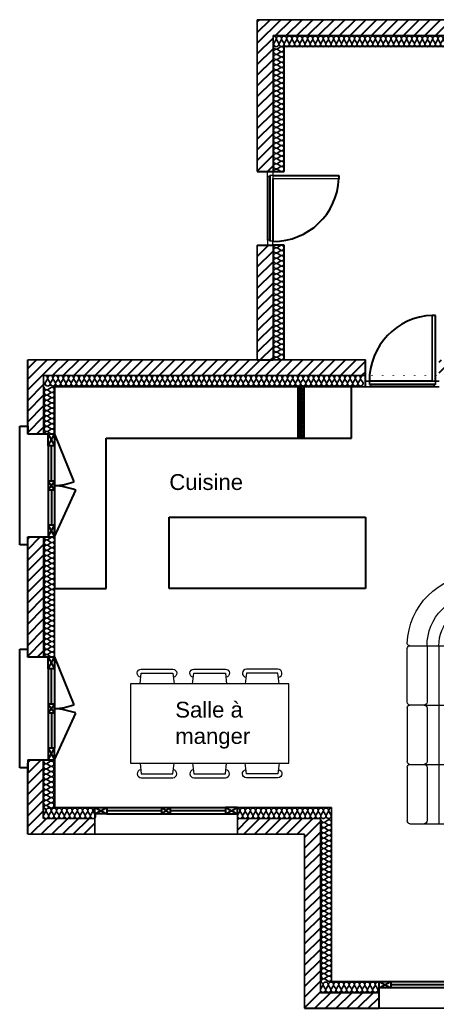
# Model space of a CAD drawing. Header units: millimetres. Extents: x -9 to 11976, y 0 to 3955.
# Drawn here: x -9 to 519, y 0 to 1250 of the extents above; entities that cross this region are included whole.
import ezdxf

# ---------------------------------------------------------------- set-up
doc = ezdxf.new("R2010")
doc.units = ezdxf.units.MM
doc.layers.add('arredi', color=150, linetype='Continuous', lineweight=5)
doc.layers.add('MenuisExt', color=140, linetype='Continuous', lineweight=18)
for name, color, linetype in [('Cloisons', 8, 'Continuous'), ('Isolation', 6, 'Continuous'), ('MenuisInt', 4, 'Continuous'), ('Mobilier', 180, 'Continuous')]:
    doc.layers.add(name, color=color, linetype=linetype)
doc.styles.get("Standard").update_dxf_attribs({"font": 'arial.ttf'})

# ---------------------------------------------------------------- blocks, each defined once
blk = doc.blocks.new('*U10')
at = {"flags": 128}
for points in [[(0, 1, -0.505863), (0.239, 0.676), (0.009, 0.318, 1.322645), (0.491, 0.318), (0.261, 0.676, -0.505863), (0.5, 1)], [(0.5, 1, -0.505863), (0.739, 0.676), (0.509, 0.318, 1.322645), (0.991, 0.318), (0.761, 0.676, -0.505863), (1, 1)], [(1, 1, -0.505863), (1.239, 0.676), (1.009, 0.318, 1.322645), (1.491, 0.318), (1.261, 0.676, -0.505863), (1.5, 1)], [(1.5, 1, -0.505863), (1.739, 0.676), (1.509, 0.318, 1.322645), (1.991, 0.318), (1.761, 0.676, -0.505863), (2, 1)], [(2, 1, -0.505863), (2.239, 0.676), (2.009, 0.318, 1.322645), (2.491, 0.318), (2.261, 0.676, -0.505863), (2.5, 1)], [(2.5, 1, -0.505863), (2.739, 0.676), (2.509, 0.318, 1.322645), (2.991, 0.318), (2.761, 0.676, -0.505863), (3, 1)], [(3, 1, -0.505863), (3.239, 0.676), (3.009, 0.318, 1.322645), (3.491, 0.318), (3.261, 0.676, -0.505863), (3.5, 1)], [(3.5, 1, -0.505863), (3.739, 0.676), (3.509, 0.318, 1.322645), (3.991, 0.318), (3.761, 0.676, -0.505863), (4, 1)], [(4, 1, -0.505863), (4.239, 0.676), (4.009, 0.318, 1.322645), (4.491, 0.318), (4.261, 0.676, -0.505863), (4.5, 1)], [(4.5, 1, -0.505863), (4.739, 0.676), (4.509, 0.318, 1.322645), (4.991, 0.318), (4.761, 0.676, -0.505863), (5, 1)], [(5, 1, -0.505863), (5.239, 0.676), (5.009, 0.318, 1.322645), (5.491, 0.318), (5.261, 0.676, -0.505863), (5.5, 1)], [(5.5, 1, -0.505863), (5.739, 0.676), (5.509, 0.318, 1.322645), (5.991, 0.318), (5.761, 0.676, -0.505863), (6, 1)], [(6, 1, -0.505863), (6.239, 0.676), (6.009, 0.318, 1.322645), (6.491, 0.318), (6.261, 0.676, -0.505863), (6.5, 1)], [(6.5, 1, -0.505863), (6.739, 0.676), (6.509, 0.318, 1.322645), (6.991, 0.318), (6.761, 0.676, -0.505863), (7, 1)], [(7, 1, -0.505863), (7.239, 0.676), (7.009, 0.318, 1.322645), (7.491, 0.318), (7.261, 0.676, -0.505863), (7.5, 1)], [(7.5, 1, -0.505863), (7.739, 0.676), (7.509, 0.318, 1.322645), (7.991, 0.318), (7.761, 0.676, -0.505863), (8, 1)], [(8, 1, -0.505863), (8.239, 0.676), (8.009, 0.318, 1.322645), (8.491, 0.318), (8.261, 0.676, -0.505863), (8.5, 1)], [(8.5, 1, -0.505863), (8.739, 0.676), (8.509, 0.318, 1.322645), (8.991, 0.318), (8.761, 0.676, -0.505863), (9, 1)], [(9, 1, -0.505863), (9.239, 0.676), (9.009, 0.318, 1.322645), (9.491, 0.318), (9.261, 0.676, -0.505863), (9.5, 1)], [(9.5, 1, -0.505863), (9.739, 0.676), (9.509, 0.318, 1.322645), (9.991, 0.318), (9.761, 0.676, -0.505863), (10, 1)], [(10, 1, -0.505863), (10.239, 0.676), (10.009, 0.318, 1.322645), (10.491, 0.318), (10.261, 0.676, -0.505863), (10.5, 1)], [(10.5, 1, -0.505863), (10.739, 0.676), (10.509, 0.318, 1.322645), (10.991, 0.318), (10.761, 0.676, -0.505863), (11, 1)], [(11, 1, -0.505863), (11.239, 0.676), (11.009, 0.318, 1.322645), (11.491, 0.318), (11.261, 0.676, -0.505863), (11.5, 1)], [(11.5, 1, -0.505863), (11.739, 0.676), (11.509, 0.318, 1.322645), (11.991, 0.318), (11.761, 0.676, -0.505863), (12, 1)], [(12, 1, -0.505863), (12.239, 0.676), (12.009, 0.318, 1.322645), (12.491, 0.318), (12.261, 0.676, -0.505863), (12.5, 1)], [(12.5, 1, -0.505863), (12.739, 0.676), (12.509, 0.318, 1.322645), (12.991, 0.318), (12.761, 0.676, -0.505863), (13, 1)], [(13, 1, -0.505863), (13.239, 0.676), (13.009, 0.318, 1.322645), (13.491, 0.318), (13.261, 0.676, -0.505863), (13.5, 1)], [(13.5, 1, -0.505863), (13.739, 0.676), (13.509, 0.318, 1.322645), (13.991, 0.318), (13.761, 0.676, -0.505863), (14, 1)], [(14, 1, -0.505863), (14.239, 0.676), (14.009, 0.318, 1.322645), (14.491, 0.318), (14.261, 0.676, -0.505863), (14.5, 1)], [(14.5, 1, -0.505863), (14.739, 0.676), (14.509, 0.318, 1.322645), (14.991, 0.318), (14.761, 0.676, -0.505863), (15, 1)], [(15, 1, -0.505863), (15.239, 0.676), (15.009, 0.318, 1.322645), (15.491, 0.318), (15.261, 0.676, -0.505863), (15.5, 1)], [(15.5, 1, -0.505863), (15.739, 0.676), (15.509, 0.318, 1.322645), (15.991, 0.318), (15.761, 0.676, -0.505863), (16, 1)], [(16, 1, -0.505863), (16.239, 0.676), (16.009, 0.318, 1.322645), (16.491, 0.318), (16.261, 0.676, -0.505863), (16.5, 1)], [(16.5, 1, -0.505863), (16.739, 0.676), (16.509, 0.318, 1.322645), (16.991, 0.318), (16.761, 0.676, -0.505863), (17, 1)], [(17, 1, -0.505863), (17.239, 0.676), (17.009, 0.318, 1.322645), (17.491, 0.318), (17.261, 0.676, -0.505863), (17.5, 1)], [(17.5, 1, -0.505863), (17.739, 0.676), (17.509, 0.318, 1.322645), (17.991, 0.318), (17.761, 0.676, -0.505863), (18, 1)], [(18, 1, -0.505863), (18.239, 0.676), (18.009, 0.318, 1.322645), (18.491, 0.318), (18.261, 0.676, -0.505863), (18.5, 1)], [(18.5, 1, -0.505863), (18.739, 0.676), (18.509, 0.318, 1.322645), (18.991, 0.318), (18.761, 0.676, -0.505863), (19, 1)], [(19, 1, -0.505863), (19.239, 0.676), (19.009, 0.318, 1.322645), (19.491, 0.318), (19.261, 0.676, -0.505863), (19.5, 1)], [(19.5, 1, -0.505863), (19.739, 0.676), (19.509, 0.318, 1.322645), (19.991, 0.318), (19.761, 0.676, -0.505863), (20, 1)], [(20, 1, -0.505863), (20.239, 0.676), (20.009, 0.318, 1.322645), (20.491, 0.318), (20.261, 0.676, -0.505863), (20.5, 1)], [(20.5, 1, -0.505863), (20.739, 0.676), (20.509, 0.318, 1.322645), (20.991, 0.318), (20.761, 0.676, -0.505863), (21, 1)], [(21, 1, -0.505863), (21.239, 0.676), (21.009, 0.318, 1.322645), (21.491, 0.318), (21.261, 0.676, -0.505863), (21.5, 1)], [(21.5, 1, -0.505863), (21.739, 0.676), (21.509, 0.318, 1.322645), (21.991, 0.318), (21.761, 0.676, -0.505863), (22, 1)], [(22, 1, -0.505863), (22.239, 0.676), (22.009, 0.318, 1.322645), (22.491, 0.318), (22.261, 0.676, -0.505863), (22.5, 1)], [(22.5, 1, -0.505863), (22.739, 0.676), (22.509, 0.318, 1.322645), (22.991, 0.318), (22.761, 0.676, -0.505863), (23, 1)], [(23, 1, -0.505863), (23.239, 0.676), (23.009, 0.318, 1.322645), (23.491, 0.318), (23.261, 0.676, -0.505863), (23.5, 1)], [(23.5, 1, -0.505863), (23.739, 0.676), (23.509, 0.318, 1.322645), (23.991, 0.318), (23.761, 0.676, -0.505863), (24, 1)], [(24, 1, -0.505863), (24.239, 0.676), (24.009, 0.318, 1.322645), (24.491, 0.318), (24.261, 0.676, -0.505863), (24.5, 1)], [(24.5, 1, -0.505863), (24.739, 0.676), (24.509, 0.318, 1.322645), (24.991, 0.318), (24.761, 0.676, -0.505863), (25, 1)], [(25, 1, -0.505863), (25.239, 0.676), (25.009, 0.318, 1.322645), (25.491, 0.318), (25.261, 0.676, -0.505863), (25.5, 1)], [(25.5, 1, -0.505863), (25.739, 0.676), (25.509, 0.318, 1.322645), (25.991, 0.318), (25.761, 0.676, -0.505863), (26, 1)], [(26, 1, -0.505863), (26.239, 0.676), (26.009, 0.318, 1.322645), (26.491, 0.318), (26.261, 0.676, -0.505863), (26.5, 1)], [(26.5, 1, -0.505863), (26.739, 0.676), (26.509, 0.318, 1.322645), (26.991, 0.318), (26.761, 0.676, -0.505863), (27, 1)], [(27, 1, -0.505863), (27.239, 0.676), (27.009, 0.318, 1.322645), (27.491, 0.318), (27.261, 0.676, -0.505863), (27.5, 1)], [(27.5, 1, -0.505863), (27.739, 0.676), (27.509, 0.318, 1.322645), (27.991, 0.318), (27.761, 0.676, -0.505863), (28, 1)], [(28, 1, -0.505863), (28.239, 0.676), (28.009, 0.318, 1.322645), (28.491, 0.318), (28.261, 0.676, -0.505863), (28.5, 1)], [(28.5, 1, -0.505863), (28.739, 0.676), (28.509, 0.318, 1.322645), (28.991, 0.318), (28.761, 0.676, -0.505863), (29, 1)], [(29, 1, -0.505863), (29.239, 0.676), (29.009, 0.318, 1.322645), (29.491, 0.318), (29.261, 0.676, -0.505863), (29.5, 1)], [(29.5, 1, -0.505863), (29.739, 0.676), (29.509, 0.318, 1.322645), (29.991, 0.318), (29.761, 0.676, -0.505863), (30, 1)], [(30, 1, -0.505863), (30.239, 0.676), (30.009, 0.318, 1.322645), (30.491, 0.318), (30.261, 0.676, -0.505863), (30.5, 1)]]:
    blk.add_lwpolyline(points, format="xyb", dxfattribs=at)
blk = doc.blocks.new('*U11')
at = {"flags": 128}
for points in [[(0, 1, -0.505863), (0.239, 0.676), (0.009, 0.318, 1.322645), (0.491, 0.318), (0.261, 0.676, -0.505863), (0.5, 1)], [(0.5, 1, -0.505863), (0.739, 0.676), (0.509, 0.318, 1.322645), (0.991, 0.318), (0.761, 0.676, -0.505863), (1, 1)], [(1, 1, -0.505863), (1.239, 0.676), (1.009, 0.318, 1.322645), (1.491, 0.318), (1.261, 0.676, -0.505863), (1.5, 1)], [(1.5, 1, -0.505863), (1.739, 0.676), (1.509, 0.318, 1.322645), (1.991, 0.318), (1.761, 0.676, -0.505863), (2, 1)], [(2, 1, -0.505863), (2.239, 0.676), (2.009, 0.318, 1.322645), (2.491, 0.318), (2.261, 0.676, -0.505863), (2.5, 1)], [(2.5, 1, -0.505863), (2.739, 0.676), (2.509, 0.318, 1.322645), (2.991, 0.318), (2.761, 0.676, -0.505863), (3, 1)], [(3, 1, -0.505863), (3.239, 0.676), (3.009, 0.318, 1.322645), (3.491, 0.318), (3.261, 0.676, -0.505863), (3.5, 1)], [(3.5, 1, -0.505863), (3.739, 0.676), (3.509, 0.318, 1.322645), (3.991, 0.318), (3.761, 0.676, -0.505863), (4, 1)], [(4, 1, -0.505863), (4.239, 0.676), (4.009, 0.318, 1.322645), (4.491, 0.318), (4.261, 0.676, -0.505863), (4.5, 1)], [(4.5, 1, -0.505863), (4.739, 0.676), (4.509, 0.318, 1.322645), (4.991, 0.318), (4.761, 0.676, -0.505863), (5, 1)], [(5, 1, -0.505863), (5.239, 0.676), (5.009, 0.318, 1.322645), (5.491, 0.318), (5.261, 0.676, -0.505863), (5.5, 1)]]:
    blk.add_lwpolyline(points, format="xyb", dxfattribs=at)
blk = doc.blocks.new('*U15')
at = {"flags": 128}
for points in [[(0, 1, -0.505863), (0.239, 0.676), (0.009, 0.318, 1.322645), (0.491, 0.318), (0.261, 0.676, -0.505863), (0.5, 1)], [(0.5, 1, -0.505863), (0.739, 0.676), (0.509, 0.318, 1.322645), (0.991, 0.318), (0.761, 0.676, -0.505863), (1, 1)], [(1, 1, -0.505863), (1.239, 0.676), (1.009, 0.318, 1.322645), (1.491, 0.318), (1.261, 0.676, -0.505863), (1.5, 1)], [(1.5, 1, -0.505863), (1.739, 0.676), (1.509, 0.318, 1.322645), (1.991, 0.318), (1.761, 0.676, -0.505863), (2, 1)], [(2, 1, -0.505863), (2.239, 0.676), (2.009, 0.318, 1.322645), (2.491, 0.318), (2.261, 0.676, -0.505863), (2.5, 1)], [(2.5, 1, -0.505863), (2.739, 0.676), (2.509, 0.318, 1.322645), (2.991, 0.318), (2.761, 0.676, -0.505863), (3, 1)], [(3, 1, -0.505863), (3.239, 0.676), (3.009, 0.318, 1.322645), (3.491, 0.318), (3.261, 0.676, -0.505863), (3.5, 1)], [(3.5, 1, -0.505863), (3.739, 0.676), (3.509, 0.318, 1.322645), (3.991, 0.318), (3.761, 0.676, -0.505863), (4, 1)], [(4, 1, -0.505863), (4.239, 0.676), (4.009, 0.318, 1.322645), (4.491, 0.318), (4.261, 0.676, -0.505863), (4.5, 1)], [(4.5, 1, -0.505863), (4.739, 0.676), (4.509, 0.318, 1.322645), (4.991, 0.318), (4.761, 0.676, -0.505863), (5, 1)]]:
    blk.add_lwpolyline(points, format="xyb", dxfattribs=at)
blk = doc.blocks.new('*U14')
at = {"flags": 128}
for points in [[(0, 1, -0.505863), (0.239, 0.676), (0.009, 0.318, 1.322645), (0.491, 0.318), (0.261, 0.676, -0.505863), (0.5, 1)], [(0.5, 1, -0.505863), (0.739, 0.676), (0.509, 0.318, 1.322645), (0.991, 0.318), (0.761, 0.676, -0.505863), (1, 1)], [(1, 1, -0.505863), (1.239, 0.676), (1.009, 0.318, 1.322645), (1.491, 0.318), (1.261, 0.676, -0.505863), (1.5, 1)], [(1.5, 1, -0.505863), (1.739, 0.676), (1.509, 0.318, 1.322645), (1.991, 0.318), (1.761, 0.676, -0.505863), (2, 1)], [(2, 1, -0.505863), (2.239, 0.676), (2.009, 0.318, 1.322645), (2.491, 0.318), (2.261, 0.676, -0.505863), (2.5, 1)], [(2.5, 1, -0.505863), (2.739, 0.676), (2.509, 0.318, 1.322645), (2.991, 0.318), (2.761, 0.676, -0.505863), (3, 1)], [(3, 1, -0.505863), (3.239, 0.676), (3.009, 0.318, 1.322645), (3.491, 0.318), (3.261, 0.676, -0.505863), (3.5, 1)], [(3.5, 1, -0.505863), (3.739, 0.676), (3.509, 0.318, 1.322645), (3.991, 0.318), (3.761, 0.676, -0.505863), (4, 1)], [(4, 1, -0.505863), (4.239, 0.676), (4.009, 0.318, 1.322645), (4.491, 0.318), (4.261, 0.676, -0.505863), (4.5, 1)], [(4.5, 1, -0.505863), (4.739, 0.676), (4.509, 0.318, 1.322645), (4.991, 0.318), (4.761, 0.676, -0.505863), (5, 1)], [(5, 1, -0.505863), (5.239, 0.676), (5.009, 0.318, 1.322645), (5.491, 0.318), (5.261, 0.676, -0.505863), (5.5, 1)], [(5.5, 1, -0.505863), (5.739, 0.676), (5.509, 0.318, 1.322645), (5.991, 0.318), (5.761, 0.676, -0.505863), (6, 1)], [(6, 1, -0.505863), (6.239, 0.676), (6.009, 0.318, 1.322645), (6.491, 0.318), (6.261, 0.676, -0.505863), (6.5, 1)], [(6.5, 1, -0.505863), (6.739, 0.676), (6.509, 0.318, 1.322645), (6.991, 0.318), (6.761, 0.676, -0.505863), (7, 1)], [(7, 1, -0.505863), (7.239, 0.676), (7.009, 0.318, 1.322645), (7.491, 0.318), (7.261, 0.676, -0.505863), (7.5, 1)], [(7.5, 1, -0.505863), (7.739, 0.676), (7.509, 0.318, 1.322645), (7.991, 0.318), (7.761, 0.676, -0.505863), (8, 1)], [(8, 1, -0.505863), (8.239, 0.676), (8.009, 0.318, 1.322645), (8.491, 0.318), (8.261, 0.676, -0.505863), (8.5, 1)], [(8.5, 1, -0.505863), (8.739, 0.676), (8.509, 0.318, 1.322645), (8.991, 0.318), (8.761, 0.676, -0.505863), (9, 1)]]:
    blk.add_lwpolyline(points, format="xyb", dxfattribs=at)
blk = doc.blocks.new('*U18')
at = {"flags": 128}
for points in [[(0, 1, -0.505863), (0.239, 0.676), (0.009, 0.318, 1.322645), (0.491, 0.318), (0.261, 0.676, -0.505863), (0.5, 1)], [(0.5, 1, -0.505863), (0.739, 0.676), (0.509, 0.318, 1.322645), (0.991, 0.318), (0.761, 0.676, -0.505863), (1, 1)], [(1, 1, -0.505863), (1.239, 0.676), (1.009, 0.318, 1.322645), (1.491, 0.318), (1.261, 0.676, -0.505863), (1.5, 1)], [(1.5, 1, -0.505863), (1.739, 0.676), (1.509, 0.318, 1.322645), (1.991, 0.318), (1.761, 0.676, -0.505863), (2, 1)], [(2, 1, -0.505863), (2.239, 0.676), (2.009, 0.318, 1.322645), (2.491, 0.318), (2.261, 0.676, -0.505863), (2.5, 1)], [(2.5, 1, -0.505863), (2.739, 0.676), (2.509, 0.318, 1.322645), (2.991, 0.318), (2.761, 0.676, -0.505863), (3, 1)], [(3, 1, -0.505863), (3.239, 0.676), (3.009, 0.318, 1.322645), (3.491, 0.318), (3.261, 0.676, -0.505863), (3.5, 1)], [(3.5, 1, -0.505863), (3.739, 0.676), (3.509, 0.318, 1.322645), (3.991, 0.318), (3.761, 0.676, -0.505863), (4, 1)], [(4, 1, -0.505863), (4.239, 0.676), (4.009, 0.318, 1.322645), (4.491, 0.318), (4.261, 0.676, -0.505863), (4.5, 1)]]:
    blk.add_lwpolyline(points, format="xyb", dxfattribs=at)
blk = doc.blocks.new('*U17')
at = {"flags": 128}
for points in [[(0, 1, -0.505863), (0.239, 0.676), (0.009, 0.318, 1.322645), (0.491, 0.318), (0.261, 0.676, -0.505863), (0.5, 1)], [(0.5, 1, -0.505863), (0.739, 0.676), (0.509, 0.318, 1.322645), (0.991, 0.318), (0.761, 0.676, -0.505863), (1, 1)], [(1, 1, -0.505863), (1.239, 0.676), (1.009, 0.318, 1.322645), (1.491, 0.318), (1.261, 0.676, -0.505863), (1.5, 1)], [(1.5, 1, -0.505863), (1.739, 0.676), (1.509, 0.318, 1.322645), (1.991, 0.318), (1.761, 0.676, -0.505863), (2, 1)], [(2, 1, -0.505863), (2.239, 0.676), (2.009, 0.318, 1.322645), (2.491, 0.318), (2.261, 0.676, -0.505863), (2.5, 1)], [(2.5, 1, -0.505863), (2.739, 0.676), (2.509, 0.318, 1.322645), (2.991, 0.318), (2.761, 0.676, -0.505863), (3, 1)], [(3, 1, -0.505863), (3.239, 0.676), (3.009, 0.318, 1.322645), (3.491, 0.318), (3.261, 0.676, -0.505863), (3.5, 1)], [(3.5, 1, -0.505863), (3.739, 0.676), (3.509, 0.318, 1.322645), (3.991, 0.318), (3.761, 0.676, -0.505863), (4, 1)], [(4, 1, -0.505863), (4.239, 0.676), (4.009, 0.318, 1.322645), (4.491, 0.318), (4.261, 0.676, -0.505863), (4.5, 1)], [(4.5, 1, -0.505863), (4.739, 0.676), (4.509, 0.318, 1.322645), (4.991, 0.318), (4.761, 0.676, -0.505863), (5, 1)], [(5, 1, -0.505863), (5.239, 0.676), (5.009, 0.318, 1.322645), (5.491, 0.318), (5.261, 0.676, -0.505863), (5.5, 1)], [(5.5, 1, -0.505863), (5.739, 0.676), (5.509, 0.318, 1.322645), (5.991, 0.318), (5.761, 0.676, -0.505863), (6, 1)], [(6, 1, -0.505863), (6.239, 0.676), (6.009, 0.318, 1.322645), (6.491, 0.318), (6.261, 0.676, -0.505863), (6.5, 1)], [(6.5, 1, -0.505863), (6.739, 0.676), (6.509, 0.318, 1.322645), (6.991, 0.318), (6.761, 0.676, -0.505863), (7, 1)], [(7, 1, -0.505863), (7.239, 0.676), (7.009, 0.318, 1.322645), (7.491, 0.318), (7.261, 0.676, -0.505863), (7.5, 1)], [(7.5, 1, -0.505863), (7.739, 0.676), (7.509, 0.318, 1.322645), (7.991, 0.318), (7.761, 0.676, -0.505863), (8, 1)], [(8, 1, -0.505863), (8.239, 0.676), (8.009, 0.318, 1.322645), (8.491, 0.318), (8.261, 0.676, -0.505863), (8.5, 1)], [(8.5, 1, -0.505863), (8.739, 0.676), (8.509, 0.318, 1.322645), (8.991, 0.318), (8.761, 0.676, -0.505863), (9, 1)], [(9, 1, -0.505863), (9.239, 0.676), (9.009, 0.318, 1.322645), (9.491, 0.318), (9.261, 0.676, -0.505863), (9.5, 1)], [(9.5, 1, -0.505863), (9.739, 0.676), (9.509, 0.318, 1.322645), (9.991, 0.318), (9.761, 0.676, -0.505863), (10, 1)], [(10, 1, -0.505863), (10.239, 0.676), (10.009, 0.318, 1.322645), (10.491, 0.318), (10.261, 0.676, -0.505863), (10.5, 1)], [(10.5, 1, -0.505863), (10.739, 0.676), (10.509, 0.318, 1.322645), (10.991, 0.318), (10.761, 0.676, -0.505863), (11, 1)], [(11, 1, -0.505863), (11.239, 0.676), (11.009, 0.318, 1.322645), (11.491, 0.318), (11.261, 0.676, -0.505863), (11.5, 1)]]:
    blk.add_lwpolyline(points, format="xyb", dxfattribs=at)
blk = doc.blocks.new('*U19')
at = {"flags": 128}
for points in [[(0, 1, -0.505863), (0.239, 0.676), (0.009, 0.318, 1.322645), (0.491, 0.318), (0.261, 0.676, -0.505863), (0.5, 1)], [(0.5, 1, -0.505863), (0.739, 0.676), (0.509, 0.318, 1.322645), (0.991, 0.318), (0.761, 0.676, -0.505863), (1, 1)], [(1, 1, -0.505863), (1.239, 0.676), (1.009, 0.318, 1.322645), (1.491, 0.318), (1.261, 0.676, -0.505863), (1.5, 1)], [(1.5, 1, -0.505863), (1.739, 0.676), (1.509, 0.318, 1.322645), (1.991, 0.318), (1.761, 0.676, -0.505863), (2, 1)], [(2, 1, -0.505863), (2.239, 0.676), (2.009, 0.318, 1.322645), (2.491, 0.318), (2.261, 0.676, -0.505863), (2.5, 1)], [(2.5, 1, -0.505863), (2.739, 0.676), (2.509, 0.318, 1.322645), (2.991, 0.318), (2.761, 0.676, -0.505863), (3, 1)], [(3, 1, -0.505863), (3.239, 0.676), (3.009, 0.318, 1.322645), (3.491, 0.318), (3.261, 0.676, -0.505863), (3.5, 1)], [(3.5, 1, -0.505863), (3.739, 0.676), (3.509, 0.318, 1.322645), (3.991, 0.318), (3.761, 0.676, -0.505863), (4, 1)], [(4, 1, -0.505863), (4.239, 0.676), (4.009, 0.318, 1.322645), (4.491, 0.318), (4.261, 0.676, -0.505863), (4.5, 1)], [(4.5, 1, -0.505863), (4.739, 0.676), (4.509, 0.318, 1.322645), (4.991, 0.318), (4.761, 0.676, -0.505863), (5, 1)], [(5, 1, -0.505863), (5.239, 0.676), (5.009, 0.318, 1.322645), (5.491, 0.318), (5.261, 0.676, -0.505863), (5.5, 1)], [(5.5, 1, -0.505863), (5.739, 0.676), (5.509, 0.318, 1.322645), (5.991, 0.318), (5.761, 0.676, -0.505863), (6, 1)], [(6, 1, -0.505863), (6.239, 0.676), (6.009, 0.318, 1.322645), (6.491, 0.318), (6.261, 0.676, -0.505863), (6.5, 1)], [(6.5, 1, -0.505863), (6.739, 0.676), (6.509, 0.318, 1.322645), (6.991, 0.318), (6.761, 0.676, -0.505863), (7, 1)], [(7, 1, -0.505863), (7.239, 0.676), (7.009, 0.318, 1.322645), (7.491, 0.318), (7.261, 0.676, -0.505863), (7.5, 1)], [(7.5, 1, -0.505863), (7.739, 0.676), (7.509, 0.318, 1.322645), (7.991, 0.318), (7.761, 0.676, -0.505863), (8, 1)], [(8, 1, -0.505863), (8.239, 0.676), (8.009, 0.318, 1.322645), (8.491, 0.318), (8.261, 0.676, -0.505863), (8.5, 1)], [(8.5, 1, -0.505863), (8.739, 0.676), (8.509, 0.318, 1.322645), (8.991, 0.318), (8.761, 0.676, -0.505863), (9, 1)], [(9, 1, -0.505863), (9.239, 0.676), (9.009, 0.318, 1.322645), (9.491, 0.318), (9.261, 0.676, -0.505863), (9.5, 1)], [(9.5, 1, -0.505863), (9.739, 0.676), (9.509, 0.318, 1.322645), (9.991, 0.318), (9.761, 0.676, -0.505863), (10, 1)], [(10, 1, -0.505863), (10.239, 0.676), (10.009, 0.318, 1.322645), (10.491, 0.318), (10.261, 0.676, -0.505863), (10.5, 1)], [(10.5, 1, -0.505863), (10.739, 0.676), (10.509, 0.318, 1.322645), (10.991, 0.318), (10.761, 0.676, -0.505863), (11, 1)], [(11, 1, -0.505863), (11.239, 0.676), (11.009, 0.318, 1.322645), (11.491, 0.318), (11.261, 0.676, -0.505863), (11.5, 1)], [(11.5, 1, -0.505863), (11.739, 0.676), (11.509, 0.318, 1.322645), (11.991, 0.318), (11.761, 0.676, -0.505863), (12, 1)], [(12, 1, -0.505863), (12.239, 0.676), (12.009, 0.318, 1.322645), (12.491, 0.318), (12.261, 0.676, -0.505863), (12.5, 1)], [(12.5, 1, -0.505863), (12.739, 0.676), (12.509, 0.318, 1.322645), (12.991, 0.318), (12.761, 0.676, -0.505863), (13, 1)], [(13, 1, -0.505863), (13.239, 0.676), (13.009, 0.318, 1.322645), (13.491, 0.318), (13.261, 0.676, -0.505863), (13.5, 1)], [(13.5, 1, -0.505863), (13.739, 0.676), (13.509, 0.318, 1.322645), (13.991, 0.318), (13.761, 0.676, -0.505863), (14, 1)], [(14, 1, -0.505863), (14.239, 0.676), (14.009, 0.318, 1.322645), (14.491, 0.318), (14.261, 0.676, -0.505863), (14.5, 1)], [(14.5, 1, -0.505863), (14.739, 0.676), (14.509, 0.318, 1.322645), (14.991, 0.318), (14.761, 0.676, -0.505863), (15, 1)], [(15, 1, -0.505863), (15.239, 0.676), (15.009, 0.318, 1.322645), (15.491, 0.318), (15.261, 0.676, -0.505863), (15.5, 1)]]:
    blk.add_lwpolyline(points, format="xyb", dxfattribs=at)
blk = doc.blocks.new('Tavolo 200x100')
at = {"layer": 'arredi'}
for points in [[(13, 108.6, -0.946147), (13.6, 118.6), (53.6, 118.6, -0.946147), (54.1, 108.6)], [(120.6, 108.6, 0.946147), (120, 118.6), (80, 118.6, 0.946147), (79.4, 108.6)], [(187, 108.6, 0.946147), (186.4, 118.6), (146.4, 118.6, 0.946147), (145.9, 108.6)], [(13, -8.6, 0.946147), (13.6, -18.6), (53.6, -18.6, 0.946147), (54.1, -8.6)], [(120.6, -8.6, -0.946147), (120, -18.6), (80, -18.6, -0.946147), (79.4, -8.6)], [(187, -8.6, -0.946147), (186.4, -18.6), (146.4, -18.6, -0.946147), (145.9, -8.6)]]:
    blk.add_lwpolyline(points, format="xyb", dxfattribs=at)
for points in [[(12.1, 100), (13.6, 113.6), (53.6, 113.6), (55.1, 100)], [(121.5, 100), (120, 113.6), (80, 113.6), (78.5, 100)], [(187.9, 100), (186.4, 113.6), (146.4, 113.6), (144.9, 100)], [(12.1, 0), (13.6, -13.6), (53.6, -13.6), (55.1, 0)], [(121.5, 0), (120, -13.6), (80, -13.6), (78.5, 0)], [(187.9, 0), (186.4, -13.6), (146.4, -13.6), (144.9, 0)]]:
    blk.add_lwpolyline(points, dxfattribs=at)
blk.add_lwpolyline([(0, 100), (200, 100), (200, 0), (0, 0)], close=True, dxfattribs=at)
blk = doc.blocks.new('angolare1')
at = {"layer": 'arredi'}
for p, q in [((1.213, 0.8), (1.975, 0.8)), ((1.625, 0), (1.625, 0.8)), ((1.775, 0), (1.775, 0.75)), ((2.025, 0.05), (2.025, 0.75)), ((1.113, 0.1), (1.113, 0.7)), ((-0.463, 0), (-1.038, 0)), ((0.287, 0), (-0.287, 0)), ((1.037, 0), (0.463, 0)), ((1.99, 0), (1.213, 0)), ((1.74, 0), (1.213, 0)), ((-1.125, -0.685), (-1.125, -0.087)), ((-0.375, -0.685), (-0.375, -0.087)), ((0.375, -0.685), (0.375, -0.087)), ((1.125, -0.865), (1.125, -0.087)), ((-1.125, -0.865), (-1.125, -0.685)), ((-0.41, -0.65), (-1.09, -0.65)), ((-0.375, -0.865), (-0.375, -0.685)), ((0.34, -0.65), (-0.34, -0.65)), ((0.375, -0.685), (0.375, -0.865)), ((1.125, -0.65), (0.41, -0.65)), ((-0.41, -0.9), (-1.09, -0.9)), ((0.34, -0.9), (-0.34, -0.9)), ((0.41, -0.9), (1.09, -0.9))]:
    blk.add_line(p, q, dxfattribs=at)
blk.add_lwpolyline([(1.125, -0.5), (-1.125, -0.5)], dxfattribs=at)
for centre, radius, start, end in [((1.213, 0.7), 0.1, 90, 180), ((1.825, 0.75), 0.05, 90, 180), ((1.975, 0.75), 0.05, 0, 90), ((-1.038, -0.087), 0.0875, 90, 180), ((-0.463, -0.087), 0.0875, 0, 90), ((-0.287, -0.087), 0.0875, 90, 180), ((0.287, -0.087), 0.0875, 0, 90), ((0.463, -0.087), 0.0875, 90, 180), ((1.037, -0.087), 0.0875, 0, 90), ((1.213, 0.1), 0.1, 180, 270), ((1.125, 0), 0.5, 270, 0), ((1.213, -0.087), 0.0875, 90, 180), ((1.125, 0), 0.65, 270, 0), ((1.975, 0.05), 0.05, 270, 0), ((1.99, -0.035), 0.035, 0, 90), ((1.125, 0), 0.9, 271.8625, 358.1375), ((-1.09, -0.685), 0.035, 90, 180), ((-0.41, -0.685), 0.035, 0, 90), ((-0.34, -0.685), 0.035, 90, 180), ((0.34, -0.685), 0.035, 0, 90), ((0.41, -0.685), 0.035, 90, 180), ((-1.09, -0.865), 0.035, 180, 270), ((-0.41, -0.865), 0.035, 270, 0), ((-0.34, -0.865), 0.035, 180, 270), ((0.34, -0.865), 0.035, 270, 0), ((0.41, -0.865), 0.035, 180, 270), ((1.09, -0.865), 0.035, 270, 0), ((1.16, -0.865), 0.035, 180, 260.5452)]:
    blk.add_arc(centre, radius, start, end, dxfattribs=at)
blk = doc.blocks.new('*U35')
at = {"flags": 128}
for points in [[(0, 1, -0.505863), (0.239, 0.676), (0.009, 0.318, 1.322645), (0.491, 0.318), (0.261, 0.676, -0.505863), (0.5, 1)], [(0.5, 1, -0.505863), (0.739, 0.676), (0.509, 0.318, 1.322645), (0.991, 0.318), (0.761, 0.676, -0.505863), (1, 1)], [(1, 1, -0.505863), (1.239, 0.676), (1.009, 0.318, 1.322645), (1.491, 0.318), (1.261, 0.676, -0.505863), (1.5, 1)], [(1.5, 1, -0.505863), (1.739, 0.676), (1.509, 0.318, 1.322645), (1.991, 0.318), (1.761, 0.676, -0.505863), (2, 1)], [(2, 1, -0.505863), (2.239, 0.676), (2.009, 0.318, 1.322645), (2.491, 0.318), (2.261, 0.676, -0.505863), (2.5, 1)], [(2.5, 1, -0.505863), (2.739, 0.676), (2.509, 0.318, 1.322645), (2.991, 0.318), (2.761, 0.676, -0.505863), (3, 1)], [(3, 1, -0.505863), (3.239, 0.676), (3.009, 0.318, 1.322645), (3.491, 0.318), (3.261, 0.676, -0.505863), (3.5, 1)], [(3.5, 1, -0.505863), (3.739, 0.676), (3.509, 0.318, 1.322645), (3.991, 0.318), (3.761, 0.676, -0.505863), (4, 1)], [(4, 1, -0.505863), (4.239, 0.676), (4.009, 0.318, 1.322645), (4.491, 0.318), (4.261, 0.676, -0.505863), (4.5, 1)], [(4.5, 1, -0.505863), (4.739, 0.676), (4.509, 0.318, 1.322645), (4.991, 0.318), (4.761, 0.676, -0.505863), (5, 1)], [(5, 1, -0.505863), (5.239, 0.676), (5.009, 0.318, 1.322645), (5.491, 0.318), (5.261, 0.676, -0.505863), (5.5, 1)], [(5.5, 1, -0.505863), (5.739, 0.676), (5.509, 0.318, 1.322645), (5.991, 0.318), (5.761, 0.676, -0.505863), (6, 1)], [(6, 1, -0.505863), (6.239, 0.676), (6.009, 0.318, 1.322645), (6.491, 0.318), (6.261, 0.676, -0.505863), (6.5, 1)], [(6.5, 1, -0.505863), (6.739, 0.676), (6.509, 0.318, 1.322645), (6.991, 0.318), (6.761, 0.676, -0.505863), (7, 1)], [(7, 1, -0.505863), (7.239, 0.676), (7.009, 0.318, 1.322645), (7.491, 0.318), (7.261, 0.676, -0.505863), (7.5, 1)], [(7.5, 1, -0.505863), (7.739, 0.676), (7.509, 0.318, 1.322645), (7.991, 0.318), (7.761, 0.676, -0.505863), (8, 1)], [(8, 1, -0.505863), (8.239, 0.676), (8.009, 0.318, 1.322645), (8.491, 0.318), (8.261, 0.676, -0.505863), (8.5, 1)], [(8.5, 1, -0.505863), (8.739, 0.676), (8.509, 0.318, 1.322645), (8.991, 0.318), (8.761, 0.676, -0.505863), (9, 1)], [(9, 1, -0.505863), (9.239, 0.676), (9.009, 0.318, 1.322645), (9.491, 0.318), (9.261, 0.676, -0.505863), (9.5, 1)], [(9.5, 1, -0.505863), (9.739, 0.676), (9.509, 0.318, 1.322645), (9.991, 0.318), (9.761, 0.676, -0.505863), (10, 1)], [(10, 1, -0.505863), (10.239, 0.676), (10.009, 0.318, 1.322645), (10.491, 0.318), (10.261, 0.676, -0.505863), (10.5, 1)], [(10.5, 1, -0.505863), (10.739, 0.676), (10.509, 0.318, 1.322645), (10.991, 0.318), (10.761, 0.676, -0.505863), (11, 1)], [(11, 1, -0.505863), (11.239, 0.676), (11.009, 0.318, 1.322645), (11.491, 0.318), (11.261, 0.676, -0.505863), (11.5, 1)], [(11.5, 1, -0.505863), (11.739, 0.676), (11.509, 0.318, 1.322645), (11.991, 0.318), (11.761, 0.676, -0.505863), (12, 1)], [(12, 1, -0.505863), (12.239, 0.676), (12.009, 0.318, 1.322645), (12.491, 0.318), (12.261, 0.676, -0.505863), (12.5, 1)], [(12.5, 1, -0.505863), (12.739, 0.676), (12.509, 0.318, 1.322645), (12.991, 0.318), (12.761, 0.676, -0.505863), (13, 1)], [(13, 1, -0.505863), (13.239, 0.676), (13.009, 0.318, 1.322645), (13.491, 0.318), (13.261, 0.676, -0.505863), (13.5, 1)], [(13.5, 1, -0.505863), (13.739, 0.676), (13.509, 0.318, 1.322645), (13.991, 0.318), (13.761, 0.676, -0.505863), (14, 1)], [(14, 1, -0.505863), (14.239, 0.676), (14.009, 0.318, 1.322645), (14.491, 0.318), (14.261, 0.676, -0.505863), (14.5, 1)], [(14.5, 1, -0.505863), (14.739, 0.676), (14.509, 0.318, 1.322645), (14.991, 0.318), (14.761, 0.676, -0.505863), (15, 1)], [(15, 1, -0.505863), (15.239, 0.676), (15.009, 0.318, 1.322645), (15.491, 0.318), (15.261, 0.676, -0.505863), (15.5, 1)], [(15.5, 1, -0.505863), (15.739, 0.676), (15.509, 0.318, 1.322645), (15.991, 0.318), (15.761, 0.676, -0.505863), (16, 1)], [(16, 1, -0.505863), (16.239, 0.676), (16.009, 0.318, 1.322645), (16.491, 0.318), (16.261, 0.676, -0.505863), (16.5, 1)], [(16.5, 1, -0.505863), (16.739, 0.676), (16.509, 0.318, 1.322645), (16.991, 0.318), (16.761, 0.676, -0.505863), (17, 1)], [(17, 1, -0.505863), (17.239, 0.676), (17.009, 0.318, 1.322645), (17.491, 0.318), (17.261, 0.676, -0.505863), (17.5, 1)], [(17.5, 1, -0.505863), (17.739, 0.676), (17.509, 0.318, 1.322645), (17.991, 0.318), (17.761, 0.676, -0.505863), (18, 1)], [(18, 1, -0.505863), (18.239, 0.676), (18.009, 0.318, 1.322645), (18.491, 0.318), (18.261, 0.676, -0.505863), (18.5, 1)], [(18.5, 1, -0.505863), (18.739, 0.676), (18.509, 0.318, 1.322645), (18.991, 0.318), (18.761, 0.676, -0.505863), (19, 1)], [(19, 1, -0.505863), (19.239, 0.676), (19.009, 0.318, 1.322645), (19.491, 0.318), (19.261, 0.676, -0.505863), (19.5, 1)], [(19.5, 1, -0.505863), (19.739, 0.676), (19.509, 0.318, 1.322645), (19.991, 0.318), (19.761, 0.676, -0.505863), (20, 1)], [(20, 1, -0.505863), (20.239, 0.676), (20.009, 0.318, 1.322645), (20.491, 0.318), (20.261, 0.676, -0.505863), (20.5, 1)], [(20.5, 1, -0.505863), (20.739, 0.676), (20.509, 0.318, 1.322645), (20.991, 0.318), (20.761, 0.676, -0.505863), (21, 1)], [(21, 1, -0.505863), (21.239, 0.676), (21.009, 0.318, 1.322645), (21.491, 0.318), (21.261, 0.676, -0.505863), (21.5, 1)], [(21.5, 1, -0.505863), (21.739, 0.676), (21.509, 0.318, 1.322645), (21.991, 0.318), (21.761, 0.676, -0.505863), (22, 1)], [(22, 1, -0.505863), (22.239, 0.676), (22.009, 0.318, 1.322645), (22.491, 0.318), (22.261, 0.676, -0.505863), (22.5, 1)]]:
    blk.add_lwpolyline(points, format="xyb", dxfattribs=at)
blk = doc.blocks.new('*U36')
at = {"flags": 128}
for points in [[(0, 1, -0.505863), (0.239, 0.676), (0.009, 0.318, 1.322645), (0.491, 0.318), (0.261, 0.676, -0.505863), (0.5, 1)], [(0.5, 1, -0.505863), (0.739, 0.676), (0.509, 0.318, 1.322645), (0.991, 0.318), (0.761, 0.676, -0.505863), (1, 1)], [(1, 1, -0.505863), (1.239, 0.676), (1.009, 0.318, 1.322645), (1.491, 0.318), (1.261, 0.676, -0.505863), (1.5, 1)], [(1.5, 1, -0.505863), (1.739, 0.676), (1.509, 0.318, 1.322645), (1.991, 0.318), (1.761, 0.676, -0.505863), (2, 1)], [(2, 1, -0.505863), (2.239, 0.676), (2.009, 0.318, 1.322645), (2.491, 0.318), (2.261, 0.676, -0.505863), (2.5, 1)], [(2.5, 1, -0.505863), (2.739, 0.676), (2.509, 0.318, 1.322645), (2.991, 0.318), (2.761, 0.676, -0.505863), (3, 1)], [(3, 1, -0.505863), (3.239, 0.676), (3.009, 0.318, 1.322645), (3.491, 0.318), (3.261, 0.676, -0.505863), (3.5, 1)], [(3.5, 1, -0.505863), (3.739, 0.676), (3.509, 0.318, 1.322645), (3.991, 0.318), (3.761, 0.676, -0.505863), (4, 1)], [(4, 1, -0.505863), (4.239, 0.676), (4.009, 0.318, 1.322645), (4.491, 0.318), (4.261, 0.676, -0.505863), (4.5, 1)], [(4.5, 1, -0.505863), (4.739, 0.676), (4.509, 0.318, 1.322645), (4.991, 0.318), (4.761, 0.676, -0.505863), (5, 1)], [(5, 1, -0.505863), (5.239, 0.676), (5.009, 0.318, 1.322645), (5.491, 0.318), (5.261, 0.676, -0.505863), (5.5, 1)], [(5.5, 1, -0.505863), (5.739, 0.676), (5.509, 0.318, 1.322645), (5.991, 0.318), (5.761, 0.676, -0.505863), (6, 1)], [(6, 1, -0.505863), (6.239, 0.676), (6.009, 0.318, 1.322645), (6.491, 0.318), (6.261, 0.676, -0.505863), (6.5, 1)], [(6.5, 1, -0.505863), (6.739, 0.676), (6.509, 0.318, 1.322645), (6.991, 0.318), (6.761, 0.676, -0.505863), (7, 1)], [(7, 1, -0.505863), (7.239, 0.676), (7.009, 0.318, 1.322645), (7.491, 0.318), (7.261, 0.676, -0.505863), (7.5, 1)], [(7.5, 1, -0.505863), (7.739, 0.676), (7.509, 0.318, 1.322645), (7.991, 0.318), (7.761, 0.676, -0.505863), (8, 1)], [(8, 1, -0.505863), (8.239, 0.676), (8.009, 0.318, 1.322645), (8.491, 0.318), (8.261, 0.676, -0.505863), (8.5, 1)], [(8.5, 1, -0.505863), (8.739, 0.676), (8.509, 0.318, 1.322645), (8.991, 0.318), (8.761, 0.676, -0.505863), (9, 1)], [(9, 1, -0.505863), (9.239, 0.676), (9.009, 0.318, 1.322645), (9.491, 0.318), (9.261, 0.676, -0.505863), (9.5, 1)], [(9.5, 1, -0.505863), (9.739, 0.676), (9.509, 0.318, 1.322645), (9.991, 0.318), (9.761, 0.676, -0.505863), (10, 1)], [(10, 1, -0.505863), (10.239, 0.676), (10.009, 0.318, 1.322645), (10.491, 0.318), (10.261, 0.676, -0.505863), (10.5, 1)], [(10.5, 1, -0.505863), (10.739, 0.676), (10.509, 0.318, 1.322645), (10.991, 0.318), (10.761, 0.676, -0.505863), (11, 1)], [(11, 1, -0.505863), (11.239, 0.676), (11.009, 0.318, 1.322645), (11.491, 0.318), (11.261, 0.676, -0.505863), (11.5, 1)], [(11.5, 1, -0.505863), (11.739, 0.676), (11.509, 0.318, 1.322645), (11.991, 0.318), (11.761, 0.676, -0.505863), (12, 1)]]:
    blk.add_lwpolyline(points, format="xyb", dxfattribs=at)
blk = doc.blocks.new('*U37')
at = {"flags": 128}
for points in [[(0, 1, -0.505863), (0.239, 0.676), (0.009, 0.318, 1.322645), (0.491, 0.318), (0.261, 0.676, -0.505863), (0.5, 1)], [(0.5, 1, -0.505863), (0.739, 0.676), (0.509, 0.318, 1.322645), (0.991, 0.318), (0.761, 0.676, -0.505863), (1, 1)], [(1, 1, -0.505863), (1.239, 0.676), (1.009, 0.318, 1.322645), (1.491, 0.318), (1.261, 0.676, -0.505863), (1.5, 1)], [(1.5, 1, -0.505863), (1.739, 0.676), (1.509, 0.318, 1.322645), (1.991, 0.318), (1.761, 0.676, -0.505863), (2, 1)], [(2, 1, -0.505863), (2.239, 0.676), (2.009, 0.318, 1.322645), (2.491, 0.318), (2.261, 0.676, -0.505863), (2.5, 1)], [(2.5, 1, -0.505863), (2.739, 0.676), (2.509, 0.318, 1.322645), (2.991, 0.318), (2.761, 0.676, -0.505863), (3, 1)], [(3, 1, -0.505863), (3.239, 0.676), (3.009, 0.318, 1.322645), (3.491, 0.318), (3.261, 0.676, -0.505863), (3.5, 1)], [(3.5, 1, -0.505863), (3.739, 0.676), (3.509, 0.318, 1.322645), (3.991, 0.318), (3.761, 0.676, -0.505863), (4, 1)], [(4, 1, -0.505863), (4.239, 0.676), (4.009, 0.318, 1.322645), (4.491, 0.318), (4.261, 0.676, -0.505863), (4.5, 1)], [(4.5, 1, -0.505863), (4.739, 0.676), (4.509, 0.318, 1.322645), (4.991, 0.318), (4.761, 0.676, -0.505863), (5, 1)], [(5, 1, -0.505863), (5.239, 0.676), (5.009, 0.318, 1.322645), (5.491, 0.318), (5.261, 0.676, -0.505863), (5.5, 1)], [(5.5, 1, -0.505863), (5.739, 0.676), (5.509, 0.318, 1.322645), (5.991, 0.318), (5.761, 0.676, -0.505863), (6, 1)], [(6, 1, -0.505863), (6.239, 0.676), (6.009, 0.318, 1.322645), (6.491, 0.318), (6.261, 0.676, -0.505863), (6.5, 1)], [(6.5, 1, -0.505863), (6.739, 0.676), (6.509, 0.318, 1.322645), (6.991, 0.318), (6.761, 0.676, -0.505863), (7, 1)], [(7, 1, -0.505863), (7.239, 0.676), (7.009, 0.318, 1.322645), (7.491, 0.318), (7.261, 0.676, -0.505863), (7.5, 1)], [(7.5, 1, -0.505863), (7.739, 0.676), (7.509, 0.318, 1.322645), (7.991, 0.318), (7.761, 0.676, -0.505863), (8, 1)], [(8, 1, -0.505863), (8.239, 0.676), (8.009, 0.318, 1.322645), (8.491, 0.318), (8.261, 0.676, -0.505863), (8.5, 1)], [(8.5, 1, -0.505863), (8.739, 0.676), (8.509, 0.318, 1.322645), (8.991, 0.318), (8.761, 0.676, -0.505863), (9, 1)], [(9, 1, -0.505863), (9.239, 0.676), (9.009, 0.318, 1.322645), (9.491, 0.318), (9.261, 0.676, -0.505863), (9.5, 1)], [(9.5, 1, -0.505863), (9.739, 0.676), (9.509, 0.318, 1.322645), (9.991, 0.318), (9.761, 0.676, -0.505863), (10, 1)], [(10, 1, -0.505863), (10.239, 0.676), (10.009, 0.318, 1.322645), (10.491, 0.318), (10.261, 0.676, -0.505863), (10.5, 1)], [(10.5, 1, -0.505863), (10.739, 0.676), (10.509, 0.318, 1.322645), (10.991, 0.318), (10.761, 0.676, -0.505863), (11, 1)]]:
    blk.add_lwpolyline(points, format="xyb", dxfattribs=at)

msp = doc.modelspace()

# ---------------------------------------------------------------- hatches: boundary and pattern name
at = {"lineweight": 30, "transparency": 33554687}
h = msp.add_hatch(dxfattribs=at)
h.set_pattern_fill('ANSI31', color=256, scale=3)
h.paths.add_polyline_path([(311.1, 965.3), (291.1, 965.3), (291.1, 820.3), (311.1, 820.3)])
h.paths.add_polyline_path([(311.1, 1230.3), (1121.1, 1230.3), (1121.1, 1154.5), (1121.2, 1154.4), (1121.3, 1154.3), (1141.1, 1154.3), (1141.1, 1250.3), (291.1, 1250.3), (291.1, 1058.3), (304.2, 1058.3), (304.2, 1058.3), (311.1, 1058.3)])
h = msp.add_hatch(dxfattribs=at)
h.set_pattern_fill('ANSI31', color=256, scale=3)
h.paths.add_polyline_path([(291.1, 820.3), (1.1, 820.3), (1.1, 726.3), (21.1, 726.3), (21.1, 800.3), (1191.1, 800.3), (1191.1, 820.3), (1181.1, 820.3), (1091.1, 820.3), (521.1, 820.3), (521.1, 800.2), (428.1, 800), (428.1, 820.3)])
h.paths.add_polyline_path([(1.1, 444.3), (21.1, 444.3), (21.1, 596.3), (1.1, 596.3)])
h.paths.add_polyline_path([(21.1, 240.3), (21.1, 314.3), (1.1, 314.3), (1.1, 300.3), (1.1, 220.3), (86.1, 220.3), (86.1, 240.3)])
h.paths.add_polyline_path([(351.1, 220.3), (351.1, 0.3), (445.1, 0.3), (445.1, 20.3), (371.1, 20.3), (371.1, 220.3), (371.1, 240.3), (266.1, 240.3), (266.1, 220.3)])
h.paths.add_polyline_path([(845.1, 20.3), (845.1, 0.3), (955.1, 0.3), (955.1, 20.3)])
h.paths.add_polyline_path([(1061.1, 20.3), (1061.1, 0.3), (1141.1, 0.3), (1141.1, 75.3), (1121.1, 75.3), (1121.1, 20.3)])
h.paths.add_polyline_path([(1121.1, 145.3), (1141.1, 145.3), (1141.1, 220.3), (1226.1, 220.3), (1226.1, 240.3), (1121.1, 240.3)])
h.paths.add_polyline_path([(1491.1, 220.3), (1491.1, 820.3), (1261.1, 820.3), (1261.1, 800.3), (1471.1, 800.3), (1471.1, 240.3), (1406.1, 240.3), (1406.1, 220.3)])
at = {"layer": 'Cloisons', "lineweight": 30, "transparency": 33554687}
h = msp.add_hatch(dxfattribs=at)
h.set_pattern_fill('HONEY', color=256, scale=0.5)
h.paths.add_polyline_path([(343.1, 721.3), (350.1, 721.3), (350.1, 786.3), (343.1, 786.3)])

# ---------------------------------------------------------------- linework, layer by layer
for p, q in [((291.1, 1058.3), (291.1, 1250.3)), ((291.1, 1250.3), (1141.1, 1250.3)), ((311.1, 1058.3), (311.1, 1230.3)), ((311.1, 1230.3), (1121.1, 1230.3)), ((291.1, 820.3), (291.1, 965.3)), ((311.1, 820.3), (311.1, 965.3)), ((1.1, 820.3), (291.1, 820.3)), ((291.1, 820.3), (428.1, 820.3)), ((21.1, 800.3), (428.1, 800.3)), ((21.1, 726.3), (21.1, 800.3)), ((86.1, 220.3), (86.1, 254.3)), ((266.1, 220.3), (266.1, 254.3)), ((86.1, 240.3), (21.1, 240.3)), ((371.1, 240.3), (266.1, 240.3)), ((371.1, 220.3), (371.1, 240.3)), ((86.1, 220.3), (1.1, 220.3)), ((86.1, 220.3), (266.1, 220.3)), ((266.1, 220.3), (351.1, 220.3)), ((351.1, 0.3), (351.1, 220.3)), ((371.1, 20.3), (371.1, 220.3)), ((1141.1, 0.3), (351.1, 0.3))]:
    msp.add_line(p, q)
at = {"lineweight": 30}
for p, q in [((291.1, 1058.3), (311.1, 1058.3)), ((291.1, 965.3), (311.1, 965.3)), ((1.1, 726.3), (1.1, 820.3)), ((291.1, 820.3), (311.1, 820.3)), ((428.1, 786.3), (428.1, 820.3)), ((-8.9, 586.3), (-8.9, 736.3)), ((-8.9, 736.3), (1.1, 736.3)), ((1.1, 736.3), (1.1, 726.3)), ((35.1, 726.3), (1.1, 726.3)), ((1.1, 444.3), (1.1, 596.3)), ((1.1, 596.3), (35.1, 596.3)), ((21.1, 596.3), (21.1, 444.3)), ((1.1, 586.3), (-8.9, 586.3)), ((-8.9, 304.3), (-8.9, 454.3)), ((-8.9, 454.3), (1.1, 454.3)), ((35.1, 444.3), (1.1, 444.3)), ((1.1, 314.3), (35.1, 314.3)), ((1.1, 314.3), (1.1, 300.3)), ((21.1, 240.3), (21.1, 314.3)), ((1.1, 304.3), (-8.9, 304.3)), ((1.1, 220.3), (1.1, 310.3)), ((445.1, 0.3), (445.1, 34.3)), ((371.1, 20.3), (445.1, 20.3)), ((351.1, 0.3), (445.1, 0.3))]:
    msp.add_line(p, q, dxfattribs=at)
at = {"layer": 'Cloisons', "lineweight": 30}
for p, q in [((343.1, 786.3), (343.1, 721.3)), ((350.1, 786.3), (343.1, 786.3)), ((350.1, 721.3), (350.1, 786.3)), ((343.1, 721.3), (350.1, 721.3))]:
    msp.add_line(p, q, dxfattribs=at)
at = {"layer": 'Isolation', "lineweight": 30}
for p, q in [((325.1, 1058.3), (325.1, 1216.3)), ((611.6, 1216.3), (325.1, 1216.3)), ((311.1, 1058.3), (325.1, 1058.3)), ((325.1, 965.3), (311.1, 965.3)), ((325.1, 820.3), (325.1, 965.3)), ((35.1, 726.3), (35.1, 786.3)), ((35.1, 314.3), (35.1, 254.3)), ((385.1, 34.3), (445.1, 34.3))]:
    msp.add_line(p, q, dxfattribs=at)
at = {"layer": 'Isolation'}
for p, q in [((35.1, 786.3), (428.1, 786.3)), ((35.1, 444.3), (35.1, 596.3)), ((86.1, 254.3), (35.1, 254.3)), ((266.1, 254.3), (385.1, 254.3)), ((385.1, 34.3), (385.1, 254.3))]:
    msp.add_line(p, q, dxfattribs=at)
at = {"layer": 'MenuisExt'}
for p, q in [((304.2, 1052), (304.2, 1058.3)), ((304.2, 1058.3), (311, 1058.3)), ((307.1, 1052), (304.2, 1052)), ((311, 1053.5), (307.1, 1053.5)), ((307.1, 1053.5), (307.1, 1052)), ((311, 1058.3), (311, 1053.5)), ((311, 1053.5), (311, 1049.6)), ((391.5, 1053.5), (311, 1053.5)), ((311, 1049.6), (394.3, 1049.6)), ((307.1, 971.6), (304.2, 971.6)), ((304.2, 971.6), (304.2, 965.3)), ((304.2, 965.3), (311, 965.3)), ((307.1, 970.2), (307.1, 971.6)), ((311, 970.2), (307.1, 970.2)), ((311, 965.3), (311, 970.2))]:
    msp.add_line(p, q, dxfattribs=at)
at = {"layer": 'MenuisExt', "lineweight": 30}
for p, q in [((304.2, 1052), (304.2, 971.6)), ((307.1, 1053.5), (307.1, 970.2)), ((311, 1053.5), (394.3, 1053.5)), ((394.3, 1053.5), (394.3, 1049.6)), ((311, 1049.6), (311, 970.2)), ((27.1, 711.3), (27.1, 726.3)), ((27.1, 711.3), (35.1, 726.3)), ((27.1, 726.3), (35.1, 711.3)), ((35.1, 726.3), (35.1, 711.3)), ((35.1, 726.3), (59.6, 666.1)), ((35.1, 711.3), (27.1, 711.3)), ((27.1, 711.3), (27.1, 611.3)), ((27.1, 711.3), (27.1, 661.3)), ((31.1, 666.8), (31.1, 711.3)), ((35.1, 711.3), (35.1, 611.3)), ((35.1, 666.8), (27.1, 666.8)), ((27.1, 655.8), (35.1, 666.8)), ((27.1, 666.8), (35.1, 655.8)), ((35.1, 655.8), (35.1, 666.8)), ((27.1, 661.3), (27.1, 655.8)), ((27.1, 655.8), (35.1, 655.8)), ((31.1, 655.8), (31.1, 611.3)), ((35.1, 596.3), (61.8, 655.6)), ((35.1, 611.3), (27.1, 611.3)), ((27.1, 611.3), (27.1, 596.3)), ((27.1, 596.3), (35.1, 611.3)), ((27.1, 611.3), (35.1, 596.3)), ((35.1, 596.3), (35.1, 611.3)), ((27.1, 429.3), (27.1, 444.3)), ((27.1, 429.3), (35.1, 444.3)), ((27.1, 444.3), (35.1, 429.3)), ((35.1, 444.3), (35.1, 429.3)), ((35.1, 444.3), (59.6, 384.1)), ((35.1, 429.3), (27.1, 429.3)), ((27.1, 429.3), (27.1, 329.3)), ((27.1, 429.3), (27.1, 379.3)), ((31.1, 384.8), (31.1, 429.3)), ((35.1, 429.3), (35.1, 329.3)), ((35.1, 384.8), (27.1, 384.8)), ((27.1, 373.8), (35.1, 384.8)), ((27.1, 384.8), (35.1, 373.8)), ((27.1, 379.3), (27.1, 373.8)), ((35.1, 373.8), (35.1, 384.8)), ((27.1, 373.8), (35.1, 373.8)), ((31.1, 373.8), (31.1, 329.3)), ((35.1, 314.3), (61.8, 373.6)), ((35.1, 329.3), (27.1, 329.3)), ((27.1, 329.3), (27.1, 314.3)), ((27.1, 314.3), (35.1, 329.3)), ((27.1, 329.3), (35.1, 314.3)), ((35.1, 314.3), (35.1, 329.3)), ((86.1, 254.3), (101.1, 254.3)), ((86.1, 246.3), (86.1, 254.3)), ((86.1, 254.3), (101.1, 246.3)), ((86.1, 246.3), (101.1, 254.3)), ((101.1, 254.3), (101.1, 246.3)), ((101.1, 254.3), (251.1, 254.3)), ((101.1, 250.3), (170.6, 250.3)), ((170.6, 246.3), (170.6, 254.3)), ((181.6, 246.3), (170.6, 254.3)), ((170.6, 246.3), (181.6, 254.3)), ((181.6, 246.3), (181.6, 254.3)), ((181.6, 250.3), (251.1, 250.3)), ((266.1, 254.3), (251.1, 254.3)), ((251.1, 254.3), (251.1, 246.3)), ((251.1, 246.3), (266.1, 254.3)), ((251.1, 254.3), (266.1, 246.3)), ((266.1, 246.3), (266.1, 254.3)), ((101.1, 246.3), (86.1, 246.3)), ((101.1, 246.3), (170.6, 246.3)), ((170.6, 246.3), (181.6, 246.3)), ((181.6, 246.3), (251.1, 246.3)), ((251.1, 246.3), (266.1, 246.3)), ((445.1, 34.3), (460.1, 34.3)), ((445.1, 26.3), (445.1, 34.3)), ((445.1, 26.3), (460.1, 34.3)), ((445.1, 34.3), (460.1, 26.3)), ((460.1, 26.3), (445.1, 26.3)), ((460.1, 34.3), (460.1, 26.3)), ((460.1, 34.3), (576.1, 34.3)), ((460.1, 30.3), (576.1, 30.3)), ((576.1, 26.3), (460.1, 26.3))]:
    msp.add_line(p, q, dxfattribs=at)
for centre, radius, start, end in [((311.8, 1052.7), 82.6, 269.4407, 357.8274), ((31.8, 743.2), 82, 272.3609, 289.858), ((26.6, 556), 105.6, 70.5224, 85.3556), ((31.8, 461.2), 82, 272.3609, 289.858), ((26.6, 274.1), 105.6, 70.5224, 85.3556)]:
    msp.add_arc(centre, radius, start, end, dxfattribs=at)
at = {"layer": 'MenuisInt'}
for p, q in [((512.4, 793.1), (512.4, 876.4)), ((516.3, 873.6), (516.3, 793.1)), ((428.1, 786.3), (428.1, 793.1)), ((428.1, 793.1), (433, 793.1)), ((433, 793.1), (433, 789.2)), ((433, 789.2), (434.4, 789.2)), ((434.4, 789.2), (434.4, 786.3)), ((516.3, 793.1), (512.4, 793.1)), ((516.3, 789.2), (514.8, 789.2)), ((514.8, 789.2), (514.8, 786.3)), ((521.1, 793.1), (516.3, 793.1)), ((516.3, 793.1), (516.3, 789.2)), ((434.4, 786.3), (428.1, 786.3)), ((514.8, 786.3), (521.1, 786.3))]:
    msp.add_line(p, q, dxfattribs=at)
at = {"layer": 'MenuisInt', "lineweight": 30}
for p, q in [((516.3, 876.4), (512.4, 876.4)), ((516.3, 793.1), (516.3, 876.4)), ((512.4, 793.1), (433, 793.1)), ((516.3, 789.2), (433, 789.2)), ((514.8, 786.3), (434.4, 786.3))]:
    msp.add_line(p, q, dxfattribs=at)
msp.add_arc((515.5, 793.9), 82.6, 92.1726, 180.5593, dxfattribs=at)
at = {"layer": 'Mobilier', "lineweight": 30}
for p, q in [((35.1, 786.3), (35.1, 531.3)), ((343.1, 786.3), (35.1, 786.3)), ((343.1, 721.3), (343.1, 786.3)), ((350.1, 786.3), (350.1, 721.3)), ((410.1, 786.3), (350.1, 786.3)), ((410.1, 721.3), (410.1, 786.3)), ((100.1, 531.3), (100.1, 721.3)), ((100.1, 721.3), (343.1, 721.3)), ((350.1, 721.3), (410.1, 721.3)), ((180.1, 621.3), (428.1, 621.3)), ((180.1, 531.3), (180.1, 621.3)), ((428.1, 621.3), (428.1, 531.3)), ((35.1, 531.3), (100.1, 531.3)), ((428.1, 531.3), (180.1, 531.3))]:
    msp.add_line(p, q, dxfattribs=at)

# ---------------------------------------------------------------- block references
at = {"layer": 'Isolation', "lineweight": 30, "xscale": 13.17639831597984, "yscale": 13.17639831597984, "zscale": 13.17639831597984}
for name, p in [('*U35', (312, 1216.3)), ('*U10', (23.1, 787.1)), ('*U15', (21.1, 240.3)), ('*U14', (266.1, 240.3)), ('*U11', (371.1, 20.3))]:
    msp.add_blockref(name, p, dxfattribs=at)
at = {"layer": 'Isolation', "lineweight": 30, "xscale": 13.17639831597984, "yscale": 13.17639831597984, "zscale": 13.17639831597984, "rotation": 90}
for name, p in [('*U36', (325.1, 1058.3)), ('*U37', (325.1, 820.3)), ('*U18', (35.1, 726.3)), ('*U17', (35.1, 444.3)), ('*U18', (34.3, 253.5)), ('*U19', (385.1, 34.3))]:
    msp.add_blockref(name, p, dxfattribs=at)
at = {"layer": 'Mobilier', "xscale": -100, "yscale": 100, "zscale": 100, "rotation": 270}
msp.add_blockref('angolare1', (570.7, 346.2), dxfattribs=at)
at = {"layer": 'Mobilier', "xscale": -1}
msp.add_blockref('Tavolo 200x100', (331, 310.4), dxfattribs=at)

# ---------------------------------------------------------------- texts
at = {"lineweight": 30, "char_height": 20, "attachment_point": 1}
for s, width, heights, insert in [('Cuisine', 69.4, [25.9], (180.1, 675.7)), ('Salle à \\Pmanger', 243.6, [67.4], (187.6, 387.9))]:
    msp.add_mtext_dynamic_manual_height_columns(s, width=width, gutter_width=12.5, heights=heights, dxfattribs=dict(at, insert=insert))

doc.saveas('drawing.dxf')
